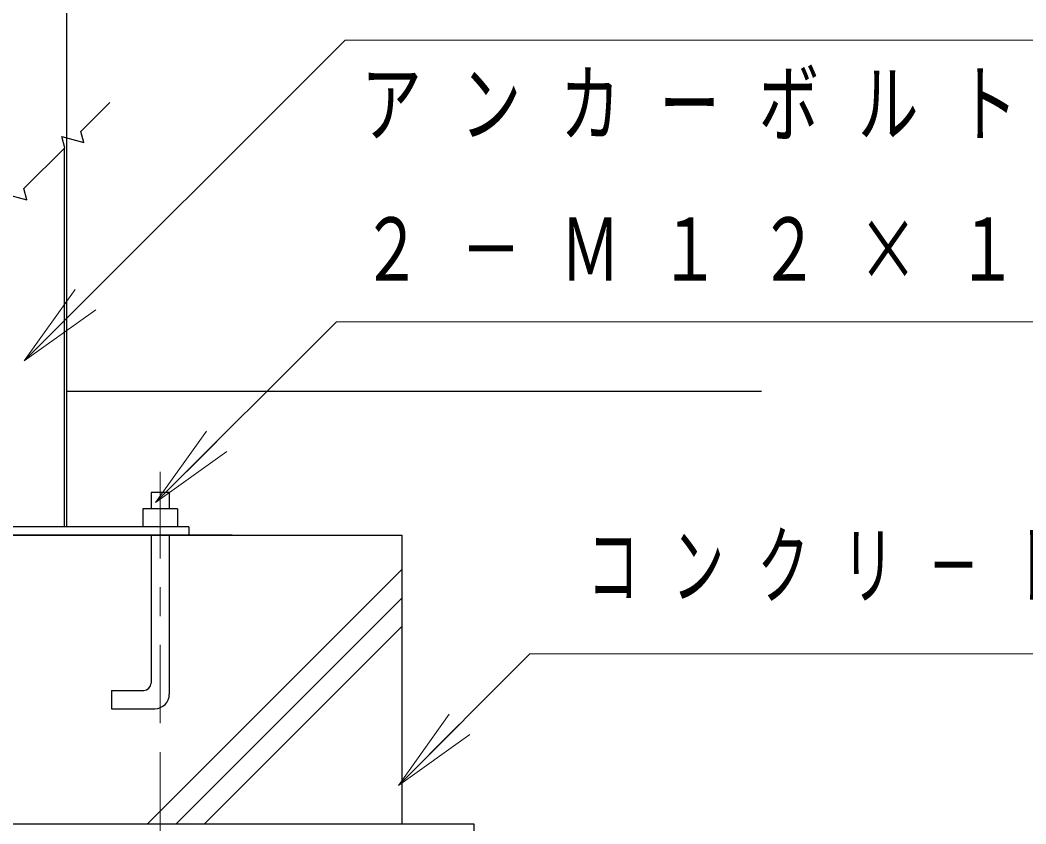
# Model space of a CAD drawing. Units: millimetres on the paper. Extents: x -365 to 0, y -26 to 257.
# Drawn here: x -63.73 to -28.86, y 79.52 to 107.39 of the extents above; entities that cross this region are included whole.
import ezdxf

# ---------------------------------------------------------------- set-up
doc = ezdxf.new("R2010")
doc.units = ezdxf.units.MM
doc.linetypes.add('USER2', pattern=[6, 3, -1, 1, -1])
doc.layers.add('CLASS1', color=7, linetype='Continuous', lineweight=25)
doc.styles.add('ＭＳ ゴシック', font='')
doc.styles.get('ＭＳ ゴシック').set_extended_font_data('MS Gothic')

msp = doc.modelspace()

# ---------------------------------------------------------------- linework, layer by layer
at = {"layer": 'CLASS1', "color": 3}
msp.add_line((-62.125, 121.371), (-62.125, 89.821), dxfattribs=at)
at = {"layer": 'CLASS1'}
for p, q in [((-62.2, 102.946), (-62.2, 89.821)), ((-62.125, 94.521), (-38.025, 94.521)), ((-57.875, 89.821), (-74.875, 89.821)), ((-57.875, 89.821), (-57.875, 89.521)), ((-82.25, 89.521), (-50.5, 89.521)), ((-56.375, 89.521), (-76.375, 89.521)), ((-56.375, 89.521), (-76.375, 89.521)), ((-50.5, 89.521), (-50.5, 79.521)), ((-84.75, 79.521), (-48, 79.521)), ((-48, 79.521), (-48, 74.521))]:
    msp.add_line(p, q, dxfattribs=at)
at = {"layer": 'CLASS1', "lineweight": 13}
for p, q in [((-63.584, 95.571), (-61.817, 98.046)), ((-63.584, 95.571), (-61.463, 97.693)), ((-61.11, 97.339), (-63.584, 95.571)), ((-59.034, 90.659), (-57.267, 93.134)), ((-59.034, 90.659), (-56.913, 92.78)), ((-56.559, 92.427), (-59.034, 90.659)), ((-59.315, 79.521), (-50.5, 88.336)), ((-58.325, 79.521), (-50.5, 87.346)), ((-57.335, 79.521), (-50.5, 86.356)), ((-50.618, 80.85), (-48.851, 83.324)), ((-50.618, 80.85), (-48.497, 82.971)), ((-48.144, 82.617), (-50.618, 80.85)), ((-58.875, 82.004), (-58.875, 63.521))]:
    msp.add_line(p, q, dxfattribs=at)
at = {"layer": 'CLASS1', "color": 211, "linetype": 'USER2', "lineweight": 13}
msp.add_line((-58.875, 91.722), (-58.875, 83.004), dxfattribs=at)
at = {"layer": 'CLASS1', "color": 211}
for p, q in [((-59.192, 91.009), (-59.192, 90.436)), ((-58.557, 91.009), (-59.192, 91.009)), ((-58.557, 91.009), (-58.557, 90.436)), ((-59.48, 90.436), (-59.48, 89.842)), ((-58.27, 90.436), (-59.48, 90.436)), ((-58.27, 90.436), (-58.27, 89.821)), ((-59.192, 89.521), (-59.192, 84.394)), ((-58.557, 89.521), (-58.557, 84.009)), ((-60.557, 84.144), (-60.557, 83.509)), ((-60.557, 84.144), (-59.442, 84.144)), ((-60.557, 83.509), (-59.057, 83.509))]:
    msp.add_line(p, q, dxfattribs=at)
at = {"layer": 'CLASS1', "lineweight": 13}
for points in [[(-63.584, 95.571), (-52.461, 106.695), (-5.159, 106.695)], [(-59.034, 90.659), (-52.764, 96.929), (-21.434, 96.929)], [(-50.618, 80.85), (-46.056, 85.412), (-25.659, 85.412)]]:
    msp.add_lwpolyline(points, dxfattribs=at)
at = {"layer": 'CLASS1'}
msp.add_lwpolyline([(-64.268, 101.367), (-63.495, 101.16), (-63.599, 101.547), (-62.184, 102.961), (-62.288, 103.347), (-61.515, 103.14), (-61.619, 103.527), (-60.621, 104.524)], dxfattribs=at)
at = {"layer": 'CLASS1', "color": 211}
for centre, radius in [((-59.442, 84.394), 0.25), ((-59.057, 84.009), 0.5)]:
    msp.add_arc(centre, radius, 270, 0, dxfattribs=at)

# ---------------------------------------------------------------- texts
at = {"layer": 'CLASS1', "char_height": 2.199, "attachment_point": 4, "style": 'ＭＳ ゴシック'}
for s, insert in [('\\T1.64;\\W0.7;アンカーボルト', (-51.903, 104.429)), ('\\T1.64;\\W0.7;２－Ｍ１２×１５０Ｌ', (-51.903, 99.429)), ('\\T1.64;\\W0.6;コンクリ－ト', (-44.076, 88.412))]:
    msp.add_mtext(s, dxfattribs=dict(at, insert=insert))

doc.saveas('drawing.dxf')
